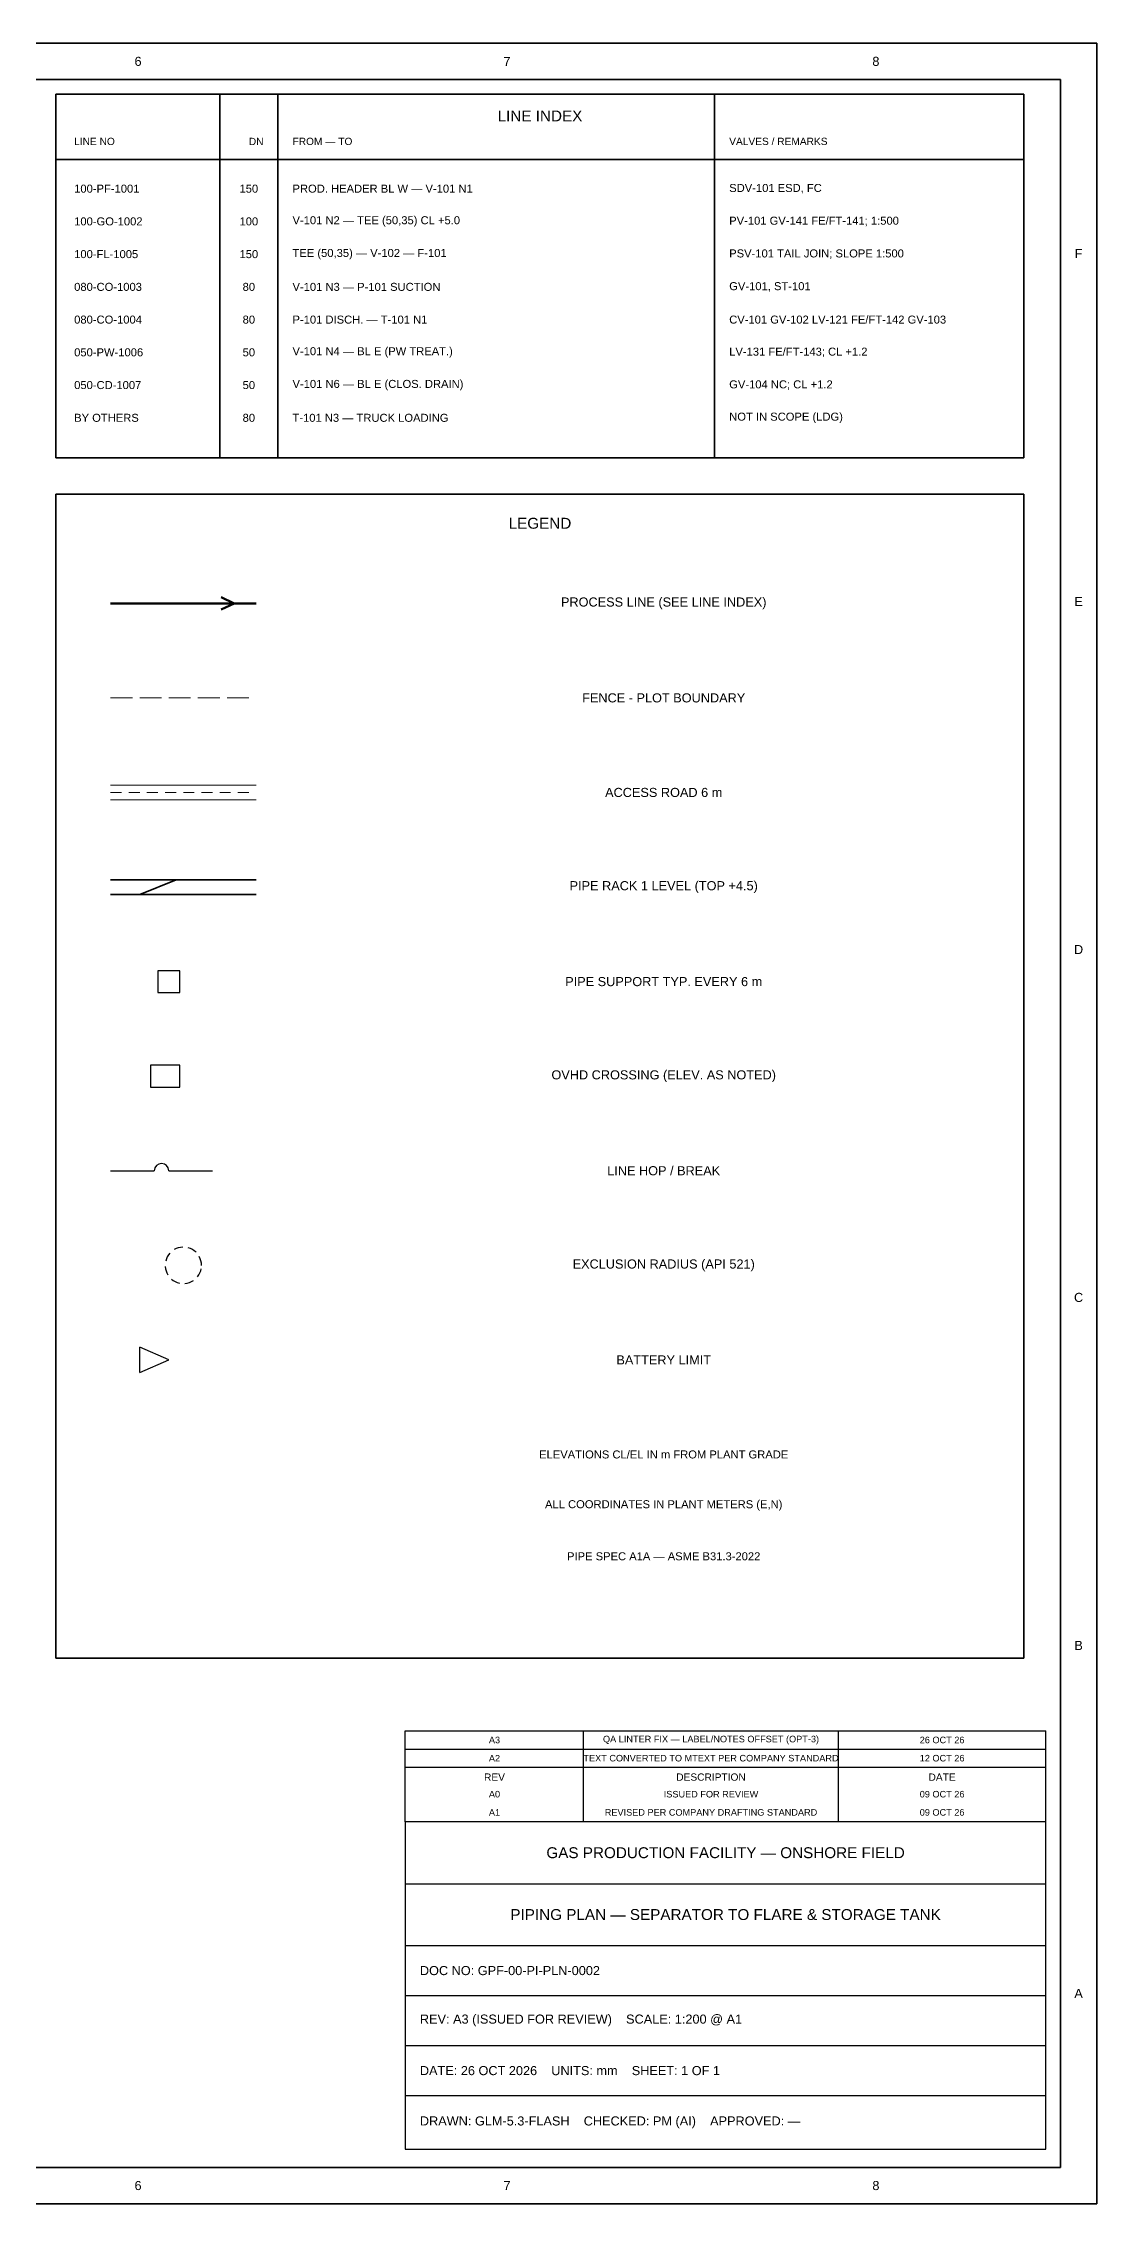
# Model space of a CAD drawing. Header units: millimetres. Extents: x 0 to 841, y 0 to 594.
# Drawn here: x 552 to 841, y 0 to 594 of the extents above; entities that cross this region are included whole.
import ezdxf

# ---------------------------------------------------------------- set-up
doc = ezdxf.new("R2010")
doc.units = ezdxf.units.MM
for name, color, linetype, lineweight in [('REF-EQUIP', 7, 'Continuous', 35), ('REF-FENCE', 7, 'Continuous', 13), ('REF-FRAME', 7, 'Continuous', 35), ('REF-PROC', 7, 'Continuous', 50), ('REF-ROAD', 7, 'Continuous', 18), ('REF-SYM', 7, 'Continuous', 25), ('REF-TEXT', 7, 'Continuous', 18), ('REF-TITLE', 7, 'Continuous', 25)]:
    doc.layers.add(name, color=color, linetype=linetype, lineweight=lineweight)
doc.styles.add('ARIAL', font='arial.ttf')

msp = doc.modelspace()

# ---------------------------------------------------------------- linework, layer by layer
at = {"layer": 'REF-EQUIP'}
for p, q in [((570, 364), (610, 364)), ((578, 360), (588, 364)), ((570, 360), (610, 360))]:
    msp.add_line(p, q, dxfattribs=at)
at = {"layer": 'REF-FENCE'}
for p, q in [((570, 414), (576, 414)), ((578, 414), (584, 414)), ((586, 414), (592, 414)), ((594, 414), (600, 414)), ((602, 414), (608, 414))]:
    msp.add_line(p, q, dxfattribs=at)
at = {"layer": 'REF-FRAME'}
for p, q in [((841, 594), (0, 594)), ((841, 0), (841, 594)), ((831, 584), (20, 584)), ((831, 10), (831, 584)), ((555, 580), (555, 480)), ((821, 580), (555, 580)), ((600, 480), (600, 580)), ((616, 480), (616, 580)), ((736, 480), (736, 580)), ((821, 480), (821, 580)), ((555, 562), (821, 562)), ((555, 480), (821, 480)), ((555, 470), (555, 150)), ((821, 470), (555, 470)), ((821, 150), (821, 470)), ((555, 150), (821, 150)), ((20, 10), (831, 10)), ((0, 0), (841, 0))]:
    msp.add_line(p, q, dxfattribs=at)
at = {"layer": 'REF-PROC'}
for p, q in [((570, 440), (610, 440)), ((604, 440), (600.37, 441.69)), ((604, 440), (600.37, 438.31))]:
    msp.add_line(p, q, dxfattribs=at)
at = {"layer": 'REF-ROAD'}
for p, q in [((570, 390), (610, 390)), ((570, 388), (573, 388)), ((575, 388), (578, 388)), ((580, 388), (583, 388)), ((585, 388), (588, 388)), ((590, 388), (593, 388)), ((595, 388), (598, 388)), ((600, 388), (603, 388)), ((605, 388), (608, 388)), ((570, 386), (610, 386))]:
    msp.add_line(p, q, dxfattribs=at)
at = {"layer": 'REF-SYM'}
for p, q in [((583, 339), (583, 333)), ((589, 339), (583, 339)), ((589, 333), (589, 339)), ((583, 333), (589, 333)), ((581, 313), (581, 307)), ((589, 313), (581, 313)), ((589, 307), (589, 313)), ((581, 307), (589, 307)), ((570, 284), (582, 284)), ((586, 284), (598, 284)), ((578, 228.5), (578, 235.5)), ((586, 232), (578, 235.5)), ((578, 228.5), (586, 232))]:
    msp.add_line(p, q, dxfattribs=at)
for centre, radius, start, end in [((584, 284), 2, 0, 180), ((590, 258), 5, 137.50987, 166.15776), ((590, 258), 5, 91.67325, 120.32114), ((590, 258), 5, 45.83662, 74.48451), ((590, 258), 5, 183.34649, 211.99438), ((590, 258), 5, 320.85637, 349.50426), ((590, 258), 5, 0, 28.64789), ((590, 258), 5, 229.18312, 257.83101), ((590, 258), 5, 275.01974, 303.66763)]:
    msp.add_arc(centre, radius, start, end, dxfattribs=at)
at = {"layer": 'REF-TITLE'}
for p, q in [((651, 125), (651, 130)), ((651, 130), (827, 130)), ((651, 105), (651, 125)), ((651, 125), (827, 125)), ((700, 125), (700, 130)), ((700, 120), (700, 125)), ((770, 125), (770, 130)), ((770, 120), (770, 125)), ((827, 125), (827, 130)), ((827, 105), (827, 125)), ((651, 120), (827, 120)), ((700, 105), (700, 120)), ((770, 105), (770, 120)), ((651, 105), (651, 15)), ((827, 105), (651, 105)), ((827, 15), (827, 105)), ((651, 88), (827, 88)), ((651, 71), (827, 71)), ((651, 57.25), (827, 57.25)), ((651, 43.5), (827, 43.5)), ((651, 29.75), (827, 29.75)), ((651, 15), (827, 15))]:
    msp.add_line(p, q, dxfattribs=at)

# ---------------------------------------------------------------- texts
at = {"layer": 'REF-TEXT', "style": 'ARIAL'}
for s, insert, char_height, attachment_point in [('6', (577.56, 589), 2.5, 5), ('7', (678.94, 589), 2.5, 5), ('8', (780.31, 589), 2.5, 5), ('LINE INDEX', (688, 574), 3, 5), ('LINE NO', (560, 567), 2, 4), ('DN', (608, 567), 2, 4), ('FROM — TO', (620, 567), 2, 4), ('VALVES / REMARKS', (740, 567), 2, 4), ('100-PF-1001', (560, 554), 2.2, 4), ('150', (608, 554), 2.2, 5), ('PROD. HEADER BL W — V-101 N1', (620, 554), 2.2, 4), ('SDV-101 ESD, FC', (740, 554), 2.2, 4), ('V-101 N2 — TEE (50,35) CL +5.0', (620, 545), 2.2, 4), ('100-GO-1002', (560, 545), 2.2, 4), ('100', (608, 545), 2.2, 5), ('PV-101 GV-141 FE/FT-141; 1:500', (740, 545), 2.2, 4), ('100-FL-1005', (560, 536), 2.2, 4), ('150', (608, 536), 2.2, 5), ('TEE (50,35) — V-102 — F-101', (620, 536), 2.2, 4), ('PSV-101 TAIL JOIN; SLOPE 1:500', (740, 536), 2.2, 4), ('F', (836, 536.17), 2.5, 5), ('080-CO-1003', (560, 527), 2.2, 4), ('80', (608, 527), 2.2, 5), ('V-101 N3 — P-101 SUCTION', (620, 527), 2.2, 4), ('GV-101, ST-101', (740, 527), 2.2, 4), ('080-CO-1004', (560, 518), 2.2, 4), ('80', (608, 518), 2.2, 5), ('P-101 DISCH. — T-101 N1', (620, 518), 2.2, 4), ('CV-101 GV-102 LV-121 FE/FT-142 GV-103', (740, 518), 2.2, 4), ('050-PW-1006', (560, 509), 2.2, 4), ('50', (608, 509), 2.2, 5), ('V-101 N4 — BL E (PW TREAT.)', (620, 509), 2.2, 4), ('LV-131 FE/FT-143; CL +1.2', (740, 509), 2.2, 4), ('050-CD-1007', (560, 500), 2.2, 4), ('50', (608, 500), 2.2, 5), ('V-101 N6 — BL E (CLOS. DRAIN)', (620, 500), 2.2, 4), ('GV-104 NC; CL +1.2', (740, 500), 2.2, 4), ('BY OTHERS', (560, 491), 2.2, 4), ('80', (608, 491), 2.2, 5), ('T-101 N3 — TRUCK LOADING', (620, 491), 2.2, 4), ('NOT IN SCOPE (LDG)', (740, 491), 2.2, 4), ('LEGEND', (688, 462), 3, 5), ('PROCESS LINE (SEE LINE INDEX)', (722, 440), 2.5, 5), ('E', (836, 440.5), 2.5, 5), ('FENCE - PLOT BOUNDARY', (722, 414), 2.5, 5), ('ACCESS ROAD 6 m', (722, 388), 2.5, 5), ('PIPE RACK 1 LEVEL (TOP +4.5)', (722, 362), 2.5, 5), ('D', (836, 344.83), 2.5, 5), ('PIPE SUPPORT TYP. EVERY 6 m', (722, 336), 2.5, 5), ('OVHD CROSSING (ELEV. AS NOTED)', (722, 310), 2.5, 5), ('LINE HOP / BREAK', (722, 284), 2.5, 5), ('EXCLUSION RADIUS (API 521)', (722, 258), 2.5, 5), ('C', (836, 249.17), 2.5, 5), ('BATTERY LIMIT', (722, 232), 2.5, 5), ('ELEVATIONS CL/EL IN m FROM PLANT GRADE', (722, 206), 2.2, 5), ('ALL COORDINATES IN PLANT METERS (E,N)', (722, 192), 2.2, 5), ('PIPE SPEC A1A — ASME B31.3-2022', (722, 178), 2.2, 5), ('B', (836, 153.5), 2.5, 5), ('A3', (675.5, 127.5), 1.8, 5), ('QA LINTER FIX — LABEL/NOTES OFFSET (OPT-3)', (735, 127.5), 1.8, 5), ('26 OCT 26', (798.5, 127.5), 1.8, 5), ('A2', (675.5, 122.5), 1.8, 5), ('TEXT CONVERTED TO MTEXT PER COMPANY STANDARD', (735, 122.5), 1.8, 5), ('12 OCT 26', (798.5, 122.5), 1.8, 5), ('REV', (675.5, 117.3), 2, 5), ('A0', (675.5, 112.6), 1.8, 5), ('ISSUED FOR REVIEW', (735, 112.6), 1.8, 5), ('DESCRIPTION', (735, 117.3), 2, 5), ('09 OCT 26', (798.5, 112.6), 1.8, 5), ('DATE', (798.5, 117.3), 2, 5), ('A1', (675.5, 107.6), 1.8, 5), ('REVISED PER COMPANY DRAFTING STANDARD', (735, 107.6), 1.8, 5), ('09 OCT 26', (798.5, 107.6), 1.8, 5), ('GAS PRODUCTION FACILITY — ONSHORE FIELD', (739, 96.5), 3, 5), ('PIPING PLAN — SEPARATOR TO FLARE & STORAGE TANK', (739, 79.5), 3, 5), ('DOC NO: GPF-00-PI-PLN-0002', (655, 64.1), 2.5, 4), ('A', (836, 57.83), 2.5, 5), ('REV: A3 (ISSUED FOR REVIEW)    SCALE: 1:200 @ A1', (655, 50.4), 2.5, 4), ('DATE: 26 OCT 2026    UNITS: mm    SHEET: 1 OF 1', (655, 36.6), 2.5, 4), ('DRAWN: GLM-5.3-FLASH    CHECKED: PM (AI)    APPROVED: —', (655, 22.4), 2.5, 4), ('6', (577.56, 5), 2.5, 5), ('7', (678.94, 5), 2.5, 5), ('8', (780.31, 5), 2.5, 5)]:
    msp.add_mtext(s, dxfattribs=dict(at, insert=insert, char_height=char_height, attachment_point=attachment_point))

doc.saveas('drawing.dxf')
